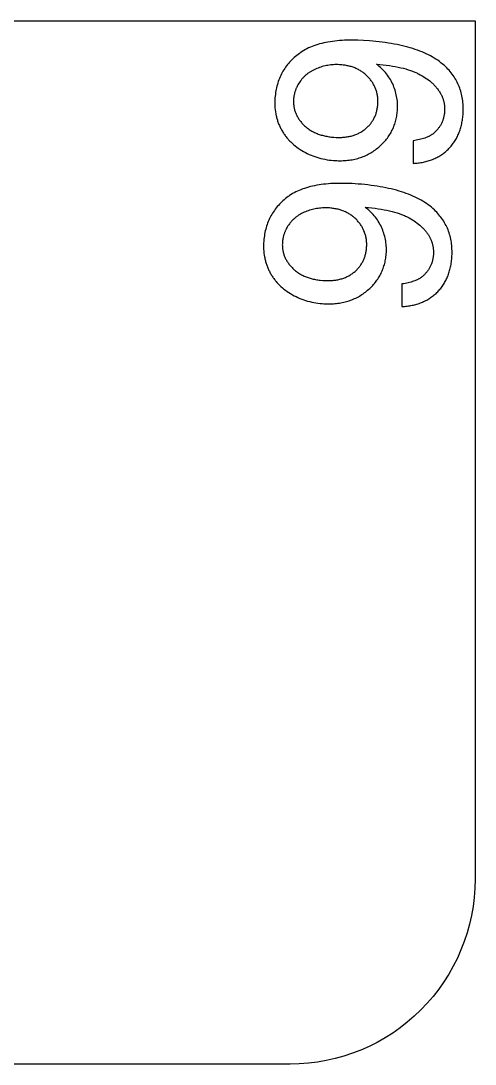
# Model space of a CAD drawing. Extents: x -8894 to -3022, y 6798 to 8329.
# Drawn here: x -6341.2 to -6218.4, y 6798.1 to 7080.1 of the extents above; entities that cross this region are included whole.
import ezdxf

# ---------------------------------------------------------------- set-up
doc = ezdxf.new("R2010")
doc.units = 0
doc.layers.add('LAYER_03', color=7, linetype='CONTINUOUS')
doc.layers.add('STEVILKE', color=7, linetype='CONTINUOUS')

msp = doc.modelspace()

# ---------------------------------------------------------------- linework, layer by layer
at = {"layer": 'LAYER_03'}
msp.add_lwpolyline([(-6368.83, 7080.07), (-6218.44, 7080.07), (-6218.44, 6848.07, -0.414214), (-6268.44, 6798.07), (-6394.03, 6798.07)], format="xyb", dxfattribs=at)
at = {"layer": 'STEVILKE'}
for p, q in [((-6261.61, 7067.02), (-6261.96, 7066.86)), ((-6261.25, 7067.18), (-6261.61, 7067.02)), ((-6260.88, 7067.32), (-6261.25, 7067.18)), ((-6260.5, 7067.46), (-6260.88, 7067.32)), ((-6260.13, 7067.58), (-6260.5, 7067.46)), ((-6259.75, 7067.69), (-6260.13, 7067.58)), ((-6259.37, 7067.79), (-6259.75, 7067.69)), ((-6258.99, 7067.89), (-6259.37, 7067.79)), ((-6258.61, 7067.97), (-6258.99, 7067.89)), ((-6258.23, 7068.04), (-6258.61, 7067.97)), ((-6257.84, 7068.1), (-6258.23, 7068.04)), ((-6257.46, 7068.15), (-6257.84, 7068.1)), ((-6257.07, 7068.18), (-6257.46, 7068.15)), ((-6256.68, 7068.21), (-6257.07, 7068.18)), ((-6256.3, 7068.23), (-6256.68, 7068.21)), ((-6255.91, 7068.24), (-6256.3, 7068.23)), ((-6255.51, 7068.23), (-6255.91, 7068.24)), ((-6255.12, 7068.22), (-6255.51, 7068.23)), ((-6254.73, 7068.19), (-6255.12, 7068.22)), ((-6254.43, 7068.16), (-6254.73, 7068.19)), ((-6254.13, 7068.13), (-6254.43, 7068.16)), ((-6253.84, 7068.1), (-6254.13, 7068.13)), ((-6253.55, 7068.05), (-6253.84, 7068.1)), ((-6253.27, 7068.01), (-6253.55, 7068.05)), ((-6252.99, 7067.95), (-6253.27, 7068.01)), ((-6252.71, 7067.89), (-6252.99, 7067.95)), ((-6252.44, 7067.83), (-6252.71, 7067.89)), ((-6252.18, 7067.76), (-6252.44, 7067.83)), ((-6251.91, 7067.69), (-6252.18, 7067.76)), ((-6251.65, 7067.61), (-6251.91, 7067.69)), ((-6251.4, 7067.52), (-6251.65, 7067.61)), ((-6251.15, 7067.43), (-6251.4, 7067.52)), ((-6250.9, 7067.34), (-6251.15, 7067.43)), ((-6250.66, 7067.23), (-6250.9, 7067.34)), ((-6250.42, 7067.13), (-6250.66, 7067.23)), ((-6250.19, 7067.02), (-6250.42, 7067.13)), ((-6249.96, 7066.9), (-6250.19, 7067.02)), ((-6265.36, 7064.19), (-6265.47, 7064.05)), ((-6265.24, 7064.33), (-6265.36, 7064.19)), ((-6265.13, 7064.47), (-6265.24, 7064.33)), ((-6265.01, 7064.6), (-6265.13, 7064.47)), ((-6264.89, 7064.73), (-6265.01, 7064.6)), ((-6264.77, 7064.86), (-6264.89, 7064.73)), ((-6264.64, 7064.98), (-6264.77, 7064.86)), ((-6264.51, 7065.11), (-6264.64, 7064.98)), ((-6264.38, 7065.23), (-6264.51, 7065.11)), ((-6264.25, 7065.35), (-6264.38, 7065.23)), ((-6264.12, 7065.47), (-6264.25, 7065.35)), ((-6263.98, 7065.58), (-6264.12, 7065.47)), ((-6263.84, 7065.69), (-6263.98, 7065.58)), ((-6263.69, 7065.8), (-6263.84, 7065.69)), ((-6263.55, 7065.91), (-6263.69, 7065.8)), ((-6263.4, 7066.02), (-6263.55, 7065.91)), ((-6263.25, 7066.12), (-6263.4, 7066.02)), ((-6263.1, 7066.22), (-6263.25, 7066.12)), ((-6262.94, 7066.32), (-6263.1, 7066.22)), ((-6262.78, 7066.41), (-6262.94, 7066.32)), ((-6262.62, 7066.51), (-6262.78, 7066.41)), ((-6262.3, 7066.69), (-6262.62, 7066.51)), ((-6261.96, 7066.86), (-6262.3, 7066.69)), ((-6249.73, 7066.78), (-6249.96, 7066.9)), ((-6249.51, 7066.65), (-6249.73, 7066.78)), ((-6249.29, 7066.51), (-6249.51, 7066.65)), ((-6249.07, 7066.38), (-6249.29, 7066.51)), ((-6248.86, 7066.23), (-6249.07, 7066.38)), ((-6248.66, 7066.08), (-6248.86, 7066.23)), ((-6248.46, 7065.93), (-6248.66, 7066.08)), ((-6248.26, 7065.77), (-6248.46, 7065.93)), ((-6248.06, 7065.6), (-6248.26, 7065.77)), ((-6247.87, 7065.43), (-6248.06, 7065.6)), ((-6247.69, 7065.25), (-6247.87, 7065.43)), ((-6247.51, 7065.07), (-6247.69, 7065.25)), ((-6247.33, 7064.88), (-6247.51, 7065.07)), ((-6247.15, 7064.69), (-6247.33, 7064.88)), ((-6246.98, 7064.5), (-6247.15, 7064.69)), ((-6246.82, 7064.3), (-6246.98, 7064.5)), ((-6246.67, 7064.1), (-6246.82, 7064.3)), ((-6266.96, 7061.37), (-6267.01, 7061.22)), ((-6266.9, 7061.53), (-6266.96, 7061.37)), ((-6266.84, 7061.68), (-6266.9, 7061.53)), ((-6266.78, 7061.84), (-6266.84, 7061.68)), ((-6266.71, 7061.99), (-6266.78, 7061.84)), ((-6266.64, 7062.14), (-6266.71, 7061.99)), ((-6266.49, 7062.44), (-6266.64, 7062.14)), ((-6266.33, 7062.74), (-6266.49, 7062.44)), ((-6266.16, 7063.04), (-6266.33, 7062.74)), ((-6265.98, 7063.33), (-6266.16, 7063.04)), ((-6265.78, 7063.62), (-6265.98, 7063.33)), ((-6265.57, 7063.91), (-6265.78, 7063.62)), ((-6265.47, 7064.05), (-6265.57, 7063.91)), ((-6246.51, 7063.9), (-6246.67, 7064.1)), ((-6246.37, 7063.69), (-6246.51, 7063.9)), ((-6246.23, 7063.49), (-6246.37, 7063.69)), ((-6246.1, 7063.28), (-6246.23, 7063.49)), ((-6245.97, 7063.07), (-6246.1, 7063.28)), ((-6245.85, 7062.86), (-6245.97, 7063.07)), ((-6245.74, 7062.64), (-6245.85, 7062.86)), ((-6245.63, 7062.43), (-6245.74, 7062.64)), ((-6245.53, 7062.21), (-6245.63, 7062.43)), ((-6245.43, 7061.99), (-6245.53, 7062.21)), ((-6245.34, 7061.77), (-6245.43, 7061.99)), ((-6245.25, 7061.54), (-6245.34, 7061.77)), ((-6245.17, 7061.32), (-6245.25, 7061.54)), ((-6245.1, 7061.09), (-6245.17, 7061.32)), ((-6267.5, 7058.73), (-6267.51, 7058.49)), ((-6267.51, 7058.49), (-6267.51, 7058.25)), ((-6267.48, 7058.97), (-6267.5, 7058.73)), ((-6267.47, 7059.13), (-6267.48, 7058.97)), ((-6267.45, 7059.3), (-6267.47, 7059.13)), ((-6267.43, 7059.46), (-6267.45, 7059.3)), ((-6267.41, 7059.62), (-6267.43, 7059.46)), ((-6267.38, 7059.79), (-6267.41, 7059.62)), ((-6267.35, 7059.95), (-6267.38, 7059.79)), ((-6267.32, 7060.11), (-6267.35, 7059.95)), ((-6267.28, 7060.27), (-6267.32, 7060.11)), ((-6267.25, 7060.43), (-6267.28, 7060.27)), ((-6267.21, 7060.59), (-6267.25, 7060.43)), ((-6267.16, 7060.75), (-6267.21, 7060.59)), ((-6267.12, 7060.9), (-6267.16, 7060.75)), ((-6267.07, 7061.06), (-6267.12, 7060.9)), ((-6267.01, 7061.22), (-6267.07, 7061.06)), ((-6245.03, 7060.86), (-6245.1, 7061.09)), ((-6244.97, 7060.63), (-6245.03, 7060.86)), ((-6244.92, 7060.39), (-6244.97, 7060.63)), ((-6244.87, 7060.16), (-6244.92, 7060.39)), ((-6244.83, 7059.92), (-6244.87, 7060.16)), ((-6244.79, 7059.68), (-6244.83, 7059.92)), ((-6244.76, 7059.44), (-6244.79, 7059.68)), ((-6244.74, 7059.19), (-6244.76, 7059.44)), ((-6244.72, 7058.94), (-6244.74, 7059.19)), ((-6244.7, 7058.7), (-6244.72, 7058.94)), ((-6244.7, 7058.45), (-6244.7, 7058.7)), ((-6267.51, 7058.25), (-6267.51, 7058.01)), ((-6267.51, 7058.01), (-6267.5, 7057.78)), ((-6267.5, 7057.78), (-6267.48, 7057.54)), ((-6267.48, 7057.54), (-6267.46, 7057.31)), ((-6267.46, 7057.31), (-6267.43, 7057.08)), ((-6267.43, 7057.08), (-6267.4, 7056.85)), ((-6267.4, 7056.85), (-6267.36, 7056.63)), ((-6267.36, 7056.63), (-6267.31, 7056.4)), ((-6267.31, 7056.4), (-6267.26, 7056.18)), ((-6267.26, 7056.18), (-6267.2, 7055.96)), ((-6267.2, 7055.96), (-6267.13, 7055.74)), ((-6267.13, 7055.74), (-6267.06, 7055.52)), ((-6245.07, 7055.44), (-6245.01, 7055.68)), ((-6245.01, 7055.68), (-6244.95, 7055.92)), ((-6244.95, 7055.92), (-6244.9, 7056.16)), ((-6244.9, 7056.16), (-6244.86, 7056.41)), ((-6244.86, 7056.41), (-6244.82, 7056.66)), ((-6244.82, 7056.66), (-6244.78, 7056.91)), ((-6244.78, 7056.91), (-6244.75, 7057.17)), ((-6244.75, 7057.17), (-6244.73, 7057.43)), ((-6244.73, 7057.43), (-6244.71, 7057.68)), ((-6244.71, 7057.68), (-6244.7, 7057.94)), ((-6244.7, 7058.19), (-6244.7, 7058.45)), ((-6244.7, 7057.94), (-6244.7, 7058.19)), ((-6267.06, 7055.52), (-6266.98, 7055.3)), ((-6266.98, 7055.3), (-6266.9, 7055.09)), ((-6266.9, 7055.09), (-6266.81, 7054.88)), ((-6266.81, 7054.88), (-6266.71, 7054.66)), ((-6266.71, 7054.66), (-6266.61, 7054.45)), ((-6266.61, 7054.45), (-6266.5, 7054.25)), ((-6266.5, 7054.25), (-6266.38, 7054.04)), ((-6266.38, 7054.04), (-6266.26, 7053.83)), ((-6266.26, 7053.83), (-6266.13, 7053.63)), ((-6266.13, 7053.63), (-6265.99, 7053.43)), ((-6265.99, 7053.43), (-6265.85, 7053.23)), ((-6265.85, 7053.23), (-6265.71, 7053.03)), ((-6265.71, 7053.03), (-6265.55, 7052.83)), ((-6265.55, 7052.83), (-6265.39, 7052.64)), ((-6246.39, 7052.66), (-6246.26, 7052.85)), ((-6246.26, 7052.85), (-6246.13, 7053.05)), ((-6246.13, 7053.05), (-6246, 7053.25)), ((-6246, 7053.25), (-6245.89, 7053.45)), ((-6245.89, 7053.45), (-6245.77, 7053.66)), ((-6245.77, 7053.66), (-6245.67, 7053.87)), ((-6245.67, 7053.87), (-6245.56, 7054.09)), ((-6245.56, 7054.09), (-6245.47, 7054.3)), ((-6245.47, 7054.3), (-6245.38, 7054.53)), ((-6245.38, 7054.53), (-6245.29, 7054.75)), ((-6245.29, 7054.75), (-6245.21, 7054.98)), ((-6245.21, 7054.98), (-6245.14, 7055.21)), ((-6245.14, 7055.21), (-6245.07, 7055.44)), ((-6265.39, 7052.64), (-6265.23, 7052.44)), ((-6265.23, 7052.44), (-6265.05, 7052.25)), ((-6265.05, 7052.25), (-6264.88, 7052.06)), ((-6264.88, 7052.06), (-6264.69, 7051.88)), ((-6264.69, 7051.88), (-6264.5, 7051.69)), ((-6264.5, 7051.69), (-6264.31, 7051.52)), ((-6264.31, 7051.52), (-6264.11, 7051.35)), ((-6264.11, 7051.35), (-6263.91, 7051.18)), ((-6263.91, 7051.18), (-6263.7, 7051.02)), ((-6263.7, 7051.02), (-6263.49, 7050.86)), ((-6263.49, 7050.86), (-6263.27, 7050.71)), ((-6263.27, 7050.71), (-6263.05, 7050.56)), ((-6263.05, 7050.56), (-6262.82, 7050.42)), ((-6262.82, 7050.42), (-6262.59, 7050.29)), ((-6262.59, 7050.29), (-6262.35, 7050.16)), ((-6262.35, 7050.16), (-6262.11, 7050.03)), ((-6262.11, 7050.03), (-6261.86, 7049.91)), ((-6249.51, 7049.88), (-6249.29, 7050.01)), ((-6249.29, 7050.01), (-6249.07, 7050.14)), ((-6249.07, 7050.14), (-6248.86, 7050.28)), ((-6248.86, 7050.28), (-6248.65, 7050.42)), ((-6248.65, 7050.42), (-6248.45, 7050.57)), ((-6248.45, 7050.57), (-6248.25, 7050.73)), ((-6248.25, 7050.73), (-6248.05, 7050.89)), ((-6248.05, 7050.89), (-6247.86, 7051.05)), ((-6247.86, 7051.05), (-6247.67, 7051.21)), ((-6247.67, 7051.21), (-6247.49, 7051.38)), ((-6247.49, 7051.38), (-6247.32, 7051.56)), ((-6247.32, 7051.56), (-6247.15, 7051.73)), ((-6247.15, 7051.73), (-6246.99, 7051.91)), ((-6246.99, 7051.91), (-6246.83, 7052.09)), ((-6246.83, 7052.09), (-6246.68, 7052.28)), ((-6246.68, 7052.28), (-6246.53, 7052.46)), ((-6246.53, 7052.46), (-6246.39, 7052.66)), ((-6261.86, 7049.91), (-6261.61, 7049.79)), ((-6261.61, 7049.79), (-6261.35, 7049.68)), ((-6261.35, 7049.68), (-6261.09, 7049.58)), ((-6261.09, 7049.58), (-6260.83, 7049.48)), ((-6260.83, 7049.48), (-6260.56, 7049.38)), ((-6260.56, 7049.38), (-6260.28, 7049.29)), ((-6260.28, 7049.29), (-6260, 7049.21)), ((-6260, 7049.21), (-6259.71, 7049.13)), ((-6259.71, 7049.13), (-6259.42, 7049.05)), ((-6259.42, 7049.05), (-6259.13, 7048.98)), ((-6259.13, 7048.98), (-6258.83, 7048.92)), ((-6258.83, 7048.92), (-6258.53, 7048.86)), ((-6258.53, 7048.86), (-6258.22, 7048.81)), ((-6258.22, 7048.81), (-6257.9, 7048.76)), ((-6257.9, 7048.76), (-6257.58, 7048.71)), ((-6257.58, 7048.71), (-6257.26, 7048.67)), ((-6257.26, 7048.67), (-6256.6, 7048.61)), ((-6256.6, 7048.61), (-6255.96, 7048.57)), ((-6255.96, 7048.57), (-6255.65, 7048.56)), ((-6255.65, 7048.56), (-6255.34, 7048.56)), ((-6255.34, 7048.56), (-6255.03, 7048.56)), ((-6255.03, 7048.56), (-6254.73, 7048.56)), ((-6254.73, 7048.56), (-6254.43, 7048.57)), ((-6254.43, 7048.57), (-6254.14, 7048.59)), ((-6254.14, 7048.59), (-6253.85, 7048.62)), ((-6253.85, 7048.62), (-6253.56, 7048.64)), ((-6253.56, 7048.64), (-6253.28, 7048.68)), ((-6253.28, 7048.68), (-6253, 7048.72)), ((-6253, 7048.72), (-6252.73, 7048.77)), ((-6252.73, 7048.77), (-6252.46, 7048.82)), ((-6252.46, 7048.82), (-6252.19, 7048.87)), ((-6252.19, 7048.87), (-6251.93, 7048.94)), ((-6251.93, 7048.94), (-6251.67, 7049.01)), ((-6251.67, 7049.01), (-6251.41, 7049.08)), ((-6251.41, 7049.08), (-6251.16, 7049.16)), ((-6251.16, 7049.16), (-6250.92, 7049.25)), ((-6250.92, 7049.25), (-6250.67, 7049.34)), ((-6250.67, 7049.34), (-6250.43, 7049.44)), ((-6250.43, 7049.44), (-6250.2, 7049.54)), ((-6250.2, 7049.54), (-6249.96, 7049.65)), ((-6249.96, 7049.65), (-6249.74, 7049.76)), ((-6249.74, 7049.76), (-6249.51, 7049.88)), ((-6266.13, 7027.52), (-6266.28, 7027.42)), ((-6265.97, 7027.62), (-6266.13, 7027.52)), ((-6265.81, 7027.71), (-6265.97, 7027.62)), ((-6265.65, 7027.81), (-6265.81, 7027.71)), ((-6265.32, 7027.99), (-6265.65, 7027.81)), ((-6264.98, 7028.16), (-6265.32, 7027.99)), ((-6264.63, 7028.32), (-6264.98, 7028.16)), ((-6264.28, 7028.47), (-6264.63, 7028.32)), ((-6263.91, 7028.62), (-6264.28, 7028.47)), ((-6263.53, 7028.75), (-6263.91, 7028.62)), ((-6263.16, 7028.88), (-6263.53, 7028.75)), ((-6262.78, 7028.99), (-6263.16, 7028.88)), ((-6262.4, 7029.09), (-6262.78, 7028.99)), ((-6262.02, 7029.18), (-6262.4, 7029.09)), ((-6261.64, 7029.26), (-6262.02, 7029.18)), ((-6261.26, 7029.33), (-6261.64, 7029.26)), ((-6260.87, 7029.39), (-6261.26, 7029.33)), ((-6260.49, 7029.44), (-6260.87, 7029.39)), ((-6260.1, 7029.48), (-6260.49, 7029.44)), ((-6259.71, 7029.51), (-6260.1, 7029.48)), ((-6259.32, 7029.53), (-6259.71, 7029.51)), ((-6258.93, 7029.53), (-6259.32, 7029.53)), ((-6258.54, 7029.53), (-6258.93, 7029.53)), ((-6258.15, 7029.51), (-6258.54, 7029.53)), ((-6257.75, 7029.49), (-6258.15, 7029.51)), ((-6257.45, 7029.46), (-6257.75, 7029.49)), ((-6257.16, 7029.43), (-6257.45, 7029.46)), ((-6256.87, 7029.39), (-6257.16, 7029.43)), ((-6256.58, 7029.35), (-6256.87, 7029.39)), ((-6256.3, 7029.3), (-6256.58, 7029.35)), ((-6256.02, 7029.25), (-6256.3, 7029.3)), ((-6255.74, 7029.19), (-6256.02, 7029.25)), ((-6255.47, 7029.13), (-6255.74, 7029.19)), ((-6255.2, 7029.06), (-6255.47, 7029.13)), ((-6254.94, 7028.98), (-6255.2, 7029.06)), ((-6254.68, 7028.9), (-6254.94, 7028.98)), ((-6254.43, 7028.82), (-6254.68, 7028.9)), ((-6254.18, 7028.73), (-6254.43, 7028.82)), ((-6253.93, 7028.63), (-6254.18, 7028.73)), ((-6253.69, 7028.53), (-6253.93, 7028.63)), ((-6253.45, 7028.43), (-6253.69, 7028.53)), ((-6253.21, 7028.31), (-6253.45, 7028.43)), ((-6252.98, 7028.2), (-6253.21, 7028.31)), ((-6252.76, 7028.07), (-6252.98, 7028.2)), ((-6252.53, 7027.94), (-6252.76, 7028.07)), ((-6252.31, 7027.81), (-6252.53, 7027.94)), ((-6252.1, 7027.67), (-6252.31, 7027.81)), ((-6251.89, 7027.53), (-6252.1, 7027.67)), ((-6251.68, 7027.38), (-6251.89, 7027.53)), ((-6269, 7024.63), (-6269.19, 7024.34)), ((-6268.81, 7024.92), (-6269, 7024.63)), ((-6268.6, 7025.21), (-6268.81, 7024.92)), ((-6268.49, 7025.35), (-6268.6, 7025.21)), ((-6268.38, 7025.49), (-6268.49, 7025.35)), ((-6268.27, 7025.63), (-6268.38, 7025.49)), ((-6268.15, 7025.76), (-6268.27, 7025.63)), ((-6268.04, 7025.9), (-6268.15, 7025.76)), ((-6267.92, 7026.03), (-6268.04, 7025.9)), ((-6267.79, 7026.16), (-6267.92, 7026.03)), ((-6267.67, 7026.28), (-6267.79, 7026.16)), ((-6267.54, 7026.41), (-6267.67, 7026.28)), ((-6267.41, 7026.53), (-6267.54, 7026.41)), ((-6267.28, 7026.65), (-6267.41, 7026.53)), ((-6267.14, 7026.76), (-6267.28, 7026.65)), ((-6267.01, 7026.88), (-6267.14, 7026.76)), ((-6266.86, 7026.99), (-6267.01, 7026.88)), ((-6266.72, 7027.1), (-6266.86, 7026.99)), ((-6266.58, 7027.21), (-6266.72, 7027.1)), ((-6266.43, 7027.31), (-6266.58, 7027.21)), ((-6266.28, 7027.42), (-6266.43, 7027.31)), ((-6251.48, 7027.22), (-6251.68, 7027.38)), ((-6251.28, 7027.06), (-6251.48, 7027.22)), ((-6251.09, 7026.9), (-6251.28, 7027.06)), ((-6250.9, 7026.73), (-6251.09, 7026.9)), ((-6250.71, 7026.55), (-6250.9, 7026.73)), ((-6250.53, 7026.37), (-6250.71, 7026.55)), ((-6250.35, 7026.18), (-6250.53, 7026.37)), ((-6250.18, 7025.99), (-6250.35, 7026.18)), ((-6250.01, 7025.79), (-6250.18, 7025.99)), ((-6249.85, 7025.6), (-6250.01, 7025.79)), ((-6249.69, 7025.4), (-6249.85, 7025.6)), ((-6249.54, 7025.19), (-6249.69, 7025.4)), ((-6249.4, 7024.99), (-6249.54, 7025.19)), ((-6249.26, 7024.78), (-6249.4, 7024.99)), ((-6249.13, 7024.58), (-6249.26, 7024.78)), ((-6270.23, 7021.89), (-6270.27, 7021.73)), ((-6270.19, 7022.04), (-6270.23, 7021.89)), ((-6270.14, 7022.2), (-6270.19, 7022.04)), ((-6270.09, 7022.36), (-6270.14, 7022.2)), ((-6270.04, 7022.51), (-6270.09, 7022.36)), ((-6269.99, 7022.67), (-6270.04, 7022.51)), ((-6269.93, 7022.83), (-6269.99, 7022.67)), ((-6269.87, 7022.98), (-6269.93, 7022.83)), ((-6269.8, 7023.13), (-6269.87, 7022.98)), ((-6269.74, 7023.29), (-6269.8, 7023.13)), ((-6269.67, 7023.44), (-6269.74, 7023.29)), ((-6269.52, 7023.74), (-6269.67, 7023.44)), ((-6269.36, 7024.04), (-6269.52, 7023.74)), ((-6269.19, 7024.34), (-6269.36, 7024.04)), ((-6249, 7024.37), (-6249.13, 7024.58)), ((-6248.88, 7024.15), (-6249, 7024.37)), ((-6248.76, 7023.94), (-6248.88, 7024.15)), ((-6248.65, 7023.72), (-6248.76, 7023.94)), ((-6248.55, 7023.51), (-6248.65, 7023.72)), ((-6248.46, 7023.29), (-6248.55, 7023.51)), ((-6248.36, 7023.06), (-6248.46, 7023.29)), ((-6248.28, 7022.84), (-6248.36, 7023.06)), ((-6248.2, 7022.61), (-6248.28, 7022.84)), ((-6248.13, 7022.39), (-6248.2, 7022.61)), ((-6248.06, 7022.15), (-6248.13, 7022.39)), ((-6248, 7021.92), (-6248.06, 7022.15)), ((-6247.95, 7021.69), (-6248, 7021.92)), ((-6270.53, 7019.78), (-6270.54, 7019.54)), ((-6270.54, 7019.54), (-6270.53, 7019.31)), ((-6270.52, 7020.02), (-6270.53, 7019.78)), ((-6270.53, 7019.31), (-6270.52, 7019.07)), ((-6270.51, 7020.26), (-6270.52, 7020.02)), ((-6270.52, 7019.07), (-6270.51, 7018.84)), ((-6270.49, 7020.43), (-6270.51, 7020.26)), ((-6270.48, 7020.59), (-6270.49, 7020.43)), ((-6270.46, 7020.76), (-6270.48, 7020.59)), ((-6270.43, 7020.92), (-6270.46, 7020.76)), ((-6270.41, 7021.08), (-6270.43, 7020.92)), ((-6270.38, 7021.25), (-6270.41, 7021.08)), ((-6270.35, 7021.41), (-6270.38, 7021.25)), ((-6270.31, 7021.57), (-6270.35, 7021.41)), ((-6270.27, 7021.73), (-6270.31, 7021.57)), ((-6247.9, 7021.45), (-6247.95, 7021.69)), ((-6247.85, 7021.21), (-6247.9, 7021.45)), ((-6247.82, 7020.97), (-6247.85, 7021.21)), ((-6247.79, 7020.73), (-6247.82, 7020.97)), ((-6247.76, 7020.49), (-6247.79, 7020.73)), ((-6247.74, 7020.24), (-6247.76, 7020.49)), ((-6247.76, 7018.72), (-6247.74, 7018.98)), ((-6247.73, 7019.99), (-6247.74, 7020.24)), ((-6247.74, 7018.98), (-6247.73, 7019.24)), ((-6247.72, 7019.74), (-6247.73, 7019.99)), ((-6247.73, 7019.24), (-6247.72, 7019.49)), ((-6247.72, 7019.49), (-6247.72, 7019.74)), ((-6270.51, 7018.84), (-6270.49, 7018.61)), ((-6270.49, 7018.61), (-6270.46, 7018.38)), ((-6270.46, 7018.38), (-6270.42, 7018.15)), ((-6270.42, 7018.15), (-6270.38, 7017.93)), ((-6270.38, 7017.93), (-6270.34, 7017.7)), ((-6270.34, 7017.7), (-6270.28, 7017.48)), ((-6270.28, 7017.48), (-6270.22, 7017.26)), ((-6270.22, 7017.26), (-6270.16, 7017.04)), ((-6270.16, 7017.04), (-6270.09, 7016.82)), ((-6270.09, 7016.82), (-6270.01, 7016.6)), ((-6270.01, 7016.6), (-6269.92, 7016.39)), ((-6269.92, 7016.39), (-6269.83, 7016.17)), ((-6269.83, 7016.17), (-6269.74, 7015.96)), ((-6248.32, 7016.05), (-6248.24, 7016.27)), ((-6248.24, 7016.27), (-6248.17, 7016.5)), ((-6248.17, 7016.5), (-6248.1, 7016.74)), ((-6248.1, 7016.74), (-6248.04, 7016.97)), ((-6248.04, 7016.97), (-6247.98, 7017.21)), ((-6247.98, 7017.21), (-6247.93, 7017.46)), ((-6247.93, 7017.46), (-6247.88, 7017.7)), ((-6247.88, 7017.7), (-6247.84, 7017.95)), ((-6247.84, 7017.95), (-6247.81, 7018.21)), ((-6247.81, 7018.21), (-6247.78, 7018.46)), ((-6247.78, 7018.46), (-6247.76, 7018.72)), ((-6269.74, 7015.96), (-6269.63, 7015.75)), ((-6269.63, 7015.75), (-6269.52, 7015.54)), ((-6269.52, 7015.54), (-6269.41, 7015.34)), ((-6269.41, 7015.34), (-6269.29, 7015.13)), ((-6269.29, 7015.13), (-6269.16, 7014.93)), ((-6269.16, 7014.93), (-6269.02, 7014.73)), ((-6269.02, 7014.73), (-6268.88, 7014.53)), ((-6268.88, 7014.53), (-6268.73, 7014.33)), ((-6268.73, 7014.33), (-6268.58, 7014.13)), ((-6268.58, 7014.13), (-6268.42, 7013.94)), ((-6268.42, 7013.94), (-6268.25, 7013.74)), ((-6268.25, 7013.74), (-6268.08, 7013.55)), ((-6268.08, 7013.55), (-6267.9, 7013.36)), ((-6267.9, 7013.36), (-6267.72, 7013.17)), ((-6250.01, 7013.21), (-6249.86, 7013.39)), ((-6249.86, 7013.39), (-6249.71, 7013.57)), ((-6249.71, 7013.57), (-6249.56, 7013.76)), ((-6249.56, 7013.76), (-6249.42, 7013.95)), ((-6249.42, 7013.95), (-6249.28, 7014.15)), ((-6249.28, 7014.15), (-6249.15, 7014.35)), ((-6249.15, 7014.35), (-6249.03, 7014.55)), ((-6249.03, 7014.55), (-6248.91, 7014.75)), ((-6248.91, 7014.75), (-6248.8, 7014.96)), ((-6248.8, 7014.96), (-6248.69, 7015.17)), ((-6248.69, 7015.17), (-6248.59, 7015.38)), ((-6248.59, 7015.38), (-6248.5, 7015.6)), ((-6248.5, 7015.6), (-6248.41, 7015.82)), ((-6248.41, 7015.82), (-6248.32, 7016.05)), ((-6267.72, 7013.17), (-6267.53, 7012.99)), ((-6267.53, 7012.99), (-6267.34, 7012.81)), ((-6267.34, 7012.81), (-6267.14, 7012.64)), ((-6267.14, 7012.64), (-6266.93, 7012.48)), ((-6266.93, 7012.48), (-6266.73, 7012.31)), ((-6266.73, 7012.31), (-6266.51, 7012.16)), ((-6266.51, 7012.16), (-6266.3, 7012.01)), ((-6266.3, 7012.01), (-6266.07, 7011.86)), ((-6266.07, 7011.86), (-6265.85, 7011.72)), ((-6265.85, 7011.72), (-6265.61, 7011.58)), ((-6265.61, 7011.58), (-6265.38, 7011.45)), ((-6265.38, 7011.45), (-6265.13, 7011.33)), ((-6265.13, 7011.33), (-6264.89, 7011.21)), ((-6264.89, 7011.21), (-6264.64, 7011.09)), ((-6264.64, 7011.09), (-6264.38, 7010.98)), ((-6264.38, 7010.98), (-6264.12, 7010.88)), ((-6264.12, 7010.88), (-6263.85, 7010.78)), ((-6263.85, 7010.78), (-6263.58, 7010.68)), ((-6263.58, 7010.68), (-6263.31, 7010.59)), ((-6263.31, 7010.59), (-6263.03, 7010.51)), ((-6254.19, 7010.46), (-6253.94, 7010.55)), ((-6253.94, 7010.55), (-6253.7, 7010.64)), ((-6253.7, 7010.64), (-6253.46, 7010.74)), ((-6253.46, 7010.74), (-6253.22, 7010.84)), ((-6253.22, 7010.84), (-6252.99, 7010.95)), ((-6252.99, 7010.95), (-6252.76, 7011.06)), ((-6252.76, 7011.06), (-6252.54, 7011.18)), ((-6252.54, 7011.18), (-6252.32, 7011.31)), ((-6252.32, 7011.31), (-6252.1, 7011.44)), ((-6252.1, 7011.44), (-6251.89, 7011.58)), ((-6251.89, 7011.58), (-6251.68, 7011.72)), ((-6251.68, 7011.72), (-6251.47, 7011.87)), ((-6251.47, 7011.87), (-6251.27, 7012.02)), ((-6251.27, 7012.02), (-6251.08, 7012.18)), ((-6251.08, 7012.18), (-6250.89, 7012.35)), ((-6250.89, 7012.35), (-6250.7, 7012.51)), ((-6250.7, 7012.51), (-6250.52, 7012.68)), ((-6250.52, 7012.68), (-6250.35, 7012.85)), ((-6250.35, 7012.85), (-6250.18, 7013.03)), ((-6250.18, 7013.03), (-6250.01, 7013.21)), ((-6263.03, 7010.51), (-6262.74, 7010.43)), ((-6262.74, 7010.43), (-6262.45, 7010.35)), ((-6262.45, 7010.35), (-6262.16, 7010.28)), ((-6262.16, 7010.28), (-6261.86, 7010.22)), ((-6261.86, 7010.22), (-6261.55, 7010.16)), ((-6261.55, 7010.16), (-6261.24, 7010.1)), ((-6261.24, 7010.1), (-6260.93, 7010.05)), ((-6260.93, 7010.05), (-6260.61, 7010.01)), ((-6260.61, 7010.01), (-6260.29, 7009.97)), ((-6260.29, 7009.97), (-6259.63, 7009.91)), ((-6259.63, 7009.91), (-6258.99, 7009.87)), ((-6258.99, 7009.87), (-6258.68, 7009.86)), ((-6258.68, 7009.86), (-6258.37, 7009.85)), ((-6258.37, 7009.85), (-6258.06, 7009.85)), ((-6258.06, 7009.85), (-6257.76, 7009.86)), ((-6257.76, 7009.86), (-6257.46, 7009.87)), ((-6257.46, 7009.87), (-6257.17, 7009.89)), ((-6257.17, 7009.89), (-6256.88, 7009.91)), ((-6256.88, 7009.91), (-6256.59, 7009.94)), ((-6256.59, 7009.94), (-6256.31, 7009.98)), ((-6256.31, 7009.98), (-6256.03, 7010.02)), ((-6256.03, 7010.02), (-6255.76, 7010.06)), ((-6255.76, 7010.06), (-6255.49, 7010.11)), ((-6255.49, 7010.11), (-6255.22, 7010.17)), ((-6255.22, 7010.17), (-6254.96, 7010.24)), ((-6254.96, 7010.24), (-6254.7, 7010.3)), ((-6254.7, 7010.3), (-6254.44, 7010.38)), ((-6254.44, 7010.38), (-6254.19, 7010.46))]:
    msp.add_line(p, q, dxfattribs=at)
for points in [[(-6235.2, 7041.54), (-6234.84, 7041.56), (-6234.48, 7041.59), (-6234.12, 7041.62), (-6233.77, 7041.66), (-6233.43, 7041.71), (-6233.08, 7041.76), (-6232.75, 7041.82), (-6232.41, 7041.88), (-6232.08, 7041.95), (-6231.76, 7042.03), (-6231.44, 7042.12), (-6231.12, 7042.21), (-6230.81, 7042.3), (-6230.51, 7042.41), (-6230.2, 7042.52), (-6229.91, 7042.63), (-6229.61, 7042.75), (-6229.32, 7042.88), (-6229.04, 7043.01), (-6228.76, 7043.15), (-6228.48, 7043.3), (-6228.21, 7043.45), (-6227.95, 7043.61), (-6227.68, 7043.78), (-6227.43, 7043.95), (-6227.17, 7044.13), (-6226.92, 7044.31), (-6226.68, 7044.5), (-6226.44, 7044.7), (-6226.2, 7044.9), (-6225.97, 7045.11), (-6225.75, 7045.33), (-6225.52, 7045.55), (-6225.31, 7045.77), (-6225.1, 7046), (-6224.9, 7046.24), (-6224.7, 7046.48), (-6224.51, 7046.72), (-6224.33, 7046.97), (-6224.15, 7047.22), (-6223.97, 7047.48), (-6223.81, 7047.74), (-6223.65, 7048.01), (-6223.49, 7048.28), (-6223.35, 7048.56), (-6223.2, 7048.84), (-6223.07, 7049.13), (-6222.94, 7049.42), (-6222.82, 7049.71), (-6222.7, 7050.01), (-6222.59, 7050.32), (-6222.48, 7050.63), (-6222.38, 7050.94), (-6222.29, 7051.26), (-6222.2, 7051.58), (-6222.12, 7051.91), (-6222.05, 7052.24), (-6221.98, 7052.58), (-6221.92, 7052.92), (-6221.86, 7053.27), (-6221.81, 7053.62), (-6221.77, 7053.98), (-6221.73, 7054.34), (-6221.7, 7054.7), (-6221.66, 7055.19), (-6221.64, 7055.68), (-6221.63, 7056.16), (-6221.64, 7056.63), (-6221.65, 7057.1), (-6221.67, 7057.56), (-6221.71, 7058.02), (-6221.76, 7058.47), (-6221.82, 7058.92), (-6221.89, 7059.36), (-6221.98, 7059.79), (-6222.07, 7060.22), (-6222.18, 7060.65), (-6222.3, 7061.07), (-6222.43, 7061.48), (-6222.57, 7061.89), (-6222.72, 7062.29), (-6222.89, 7062.69), (-6223.07, 7063.08), (-6223.25, 7063.47), (-6223.45, 7063.85), (-6223.67, 7064.23), (-6223.89, 7064.6), (-6224.12, 7064.96), (-6224.37, 7065.32), (-6224.63, 7065.68), (-6224.9, 7066.02), (-6225.18, 7066.37), (-6225.47, 7066.71), (-6225.78, 7067.04), (-6226.1, 7067.37), (-6226.42, 7067.69), (-6226.82, 7068.05), (-6227.22, 7068.4), (-6227.65, 7068.74), (-6228.09, 7069.07), (-6228.55, 7069.4), (-6229.02, 7069.71), (-6229.51, 7070.02), (-6230.01, 7070.32), (-6230.53, 7070.6), (-6231.07, 7070.88), (-6231.63, 7071.15), (-6232.2, 7071.41), (-6232.78, 7071.66), (-6233.39, 7071.9), (-6234.01, 7072.13), (-6234.64, 7072.35), (-6235.29, 7072.57), (-6235.96, 7072.77), (-6236.64, 7072.97), (-6237.34, 7073.15), (-6238.06, 7073.33), (-6238.79, 7073.5), (-6239.54, 7073.66), (-6240.3, 7073.8), (-6241.09, 7073.94), (-6241.88, 7074.07), (-6242.7, 7074.2), (-6243.53, 7074.31), (-6244.37, 7074.41), (-6245.23, 7074.5), (-6246.11, 7074.59), (-6247.01, 7074.66), (-6248.59, 7074.77), (-6250.13, 7074.83), (-6250.87, 7074.85), (-6251.61, 7074.85), (-6252.32, 7074.85), (-6253.03, 7074.83), (-6253.72, 7074.81), (-6254.4, 7074.77), (-6255.07, 7074.72), (-6255.72, 7074.66), (-6256.36, 7074.59), (-6256.98, 7074.51), (-6257.59, 7074.43), (-6258.19, 7074.32), (-6258.77, 7074.21), (-6259.35, 7074.09), (-6259.9, 7073.96), (-6260.45, 7073.82), (-6260.98, 7073.67), (-6261.49, 7073.5), (-6262, 7073.33), (-6262.49, 7073.14), (-6262.96, 7072.95), (-6263.43, 7072.74), (-6263.88, 7072.53), (-6264.31, 7072.3), (-6264.73, 7072.06), (-6265.14, 7071.82), (-6265.54, 7071.56), (-6265.73, 7071.42), (-6265.92, 7071.29), (-6266.29, 7071.01), (-6266.65, 7070.73), (-6267, 7070.44), (-6267.34, 7070.14), (-6267.66, 7069.84), (-6267.98, 7069.53), (-6268.29, 7069.21), (-6268.58, 7068.89), (-6268.87, 7068.56), (-6269.14, 7068.23), (-6269.41, 7067.89), (-6269.66, 7067.54), (-6269.9, 7067.19), (-6270.14, 7066.83), (-6270.36, 7066.46), (-6270.57, 7066.09), (-6270.77, 7065.71), (-6270.96, 7065.32), (-6271.14, 7064.93), (-6271.31, 7064.53), (-6271.47, 7064.13), (-6271.62, 7063.72), (-6271.75, 7063.3), (-6271.88, 7062.88), (-6272, 7062.45), (-6272.1, 7062.01), (-6272.2, 7061.57), (-6272.28, 7061.12), (-6272.36, 7060.66), (-6272.42, 7060.2), (-6272.48, 7059.73), (-6272.52, 7059.26), (-6272.55, 7058.7), (-6272.57, 7058.15), (-6272.57, 7057.6), (-6272.56, 7057.06), (-6272.52, 7056.53), (-6272.47, 7056), (-6272.4, 7055.48), (-6272.32, 7054.97), (-6272.27, 7054.71), (-6272.21, 7054.46), (-6272.15, 7054.21), (-6272.09, 7053.96), (-6272.02, 7053.71), (-6271.95, 7053.46), (-6271.88, 7053.22), (-6271.8, 7052.97), (-6271.71, 7052.73), (-6271.63, 7052.49), (-6271.53, 7052.25), (-6271.44, 7052.01), (-6271.33, 7051.77), (-6271.23, 7051.54), (-6271.12, 7051.3), (-6271, 7051.07), (-6270.89, 7050.84), (-6270.76, 7050.61), (-6270.64, 7050.39), (-6270.51, 7050.17), (-6270.37, 7049.95), (-6270.24, 7049.73), (-6270.09, 7049.52), (-6269.95, 7049.31), (-6269.8, 7049.1), (-6269.64, 7048.89), (-6269.49, 7048.69), (-6269.32, 7048.49), (-6269.16, 7048.29), (-6268.99, 7048.09), (-6268.82, 7047.9), (-6268.64, 7047.71), (-6268.46, 7047.52), (-6268.27, 7047.34), (-6268.08, 7047.16), (-6267.89, 7046.98), (-6267.49, 7046.63), (-6267.08, 7046.29), (-6266.65, 7045.96), (-6266.21, 7045.64), (-6265.75, 7045.33), (-6265.27, 7045.03), (-6264.79, 7044.75), (-6264.29, 7044.48), (-6263.79, 7044.23), (-6263.29, 7043.99), (-6262.77, 7043.77), (-6262.26, 7043.56), (-6261.73, 7043.37), (-6261.2, 7043.19), (-6260.66, 7043.03), (-6260.12, 7042.88), (-6259.57, 7042.75), (-6259.01, 7042.64), (-6258.44, 7042.54), (-6257.87, 7042.45), (-6257.3, 7042.38), (-6256.71, 7042.33), (-6256.27, 7042.3), (-6255.83, 7042.28), (-6255.4, 7042.26), (-6254.97, 7042.26), (-6254.54, 7042.27), (-6254.12, 7042.28), (-6253.7, 7042.3), (-6253.29, 7042.33), (-6252.88, 7042.37), (-6252.48, 7042.42), (-6252.08, 7042.48), (-6251.69, 7042.54), (-6251.3, 7042.62), (-6250.91, 7042.7), (-6250.53, 7042.8), (-6250.15, 7042.9), (-6249.78, 7043.01), (-6249.41, 7043.13), (-6249.05, 7043.26), (-6248.69, 7043.39), (-6248.34, 7043.54), (-6247.99, 7043.69), (-6247.64, 7043.85), (-6247.3, 7044.03), (-6246.97, 7044.21), (-6246.64, 7044.4), (-6246.31, 7044.59), (-6245.99, 7044.8), (-6245.67, 7045.02), (-6245.35, 7045.24), (-6245.04, 7045.48), (-6244.74, 7045.72), (-6244.44, 7045.97), (-6244.15, 7046.22), (-6243.87, 7046.48), (-6243.6, 7046.74), (-6243.33, 7047), (-6243.08, 7047.27), (-6242.83, 7047.55), (-6242.59, 7047.83), (-6242.36, 7048.11), (-6242.14, 7048.4), (-6241.93, 7048.69), (-6241.72, 7048.98), (-6241.53, 7049.28), (-6241.34, 7049.59), (-6241.16, 7049.89), (-6240.99, 7050.21), (-6240.83, 7050.52), (-6240.68, 7050.84), (-6240.53, 7051.17), (-6240.4, 7051.5), (-6240.27, 7051.83), (-6240.15, 7052.17), (-6240.04, 7052.51), (-6239.94, 7052.86), (-6239.84, 7053.21), (-6239.76, 7053.56), (-6239.68, 7053.92), (-6239.61, 7054.29), (-6239.55, 7054.65), (-6239.5, 7055.02), (-6239.46, 7055.4), (-6239.42, 7055.78), (-6239.4, 7056.22), (-6239.38, 7056.65), (-6239.38, 7057.09), (-6239.39, 7057.52), (-6239.41, 7057.95), (-6239.45, 7058.38), (-6239.5, 7058.81), (-6239.56, 7059.24), (-6239.64, 7059.66), (-6239.73, 7060.09), (-6239.83, 7060.51), (-6239.94, 7060.93), (-6240.07, 7061.35), (-6240.21, 7061.77), (-6240.36, 7062.19), (-6240.53, 7062.6), (-6240.71, 7063.01), (-6240.9, 7063.42), (-6241.11, 7063.82), (-6241.33, 7064.21), (-6241.57, 7064.6), (-6241.82, 7064.97), (-6242.09, 7065.35), (-6242.36, 7065.71), (-6242.66, 7066.07), (-6242.96, 7066.42), (-6243.29, 7066.77), (-6243.62, 7067.11), (-6243.97, 7067.44), (-6244.33, 7067.76), (-6244.71, 7068.08), (-6245.1, 7068.4), (-6244.18, 7068.31), (-6243.29, 7068.21), (-6242.43, 7068.1), (-6241.59, 7067.99), (-6240.78, 7067.86), (-6240, 7067.72), (-6239.25, 7067.57), (-6238.52, 7067.41), (-6237.82, 7067.24), (-6237.16, 7067.06), (-6236.51, 7066.87), (-6235.9, 7066.67), (-6235.31, 7066.46), (-6234.75, 7066.24), (-6234.48, 7066.12), (-6234.22, 7066), (-6233.97, 7065.88), (-6233.72, 7065.76), (-6233.24, 7065.51), (-6232.77, 7065.25), (-6232.32, 7064.98), (-6231.89, 7064.7), (-6231.47, 7064.42), (-6231.07, 7064.12), (-6230.68, 7063.82), (-6230.31, 7063.51), (-6230.14, 7063.35), (-6229.96, 7063.19), (-6229.79, 7063.03), (-6229.62, 7062.87), (-6229.46, 7062.7), (-6229.3, 7062.53), (-6229.14, 7062.36), (-6228.99, 7062.19), (-6228.85, 7062.01), (-6228.7, 7061.83), (-6228.56, 7061.66), (-6228.43, 7061.47), (-6228.3, 7061.29), (-6228.17, 7061.1), (-6228.05, 7060.92), (-6227.84, 7060.58), (-6227.75, 7060.43), (-6227.67, 7060.28), (-6227.59, 7060.13), (-6227.51, 7059.98), (-6227.44, 7059.83), (-6227.37, 7059.68), (-6227.3, 7059.52), (-6227.24, 7059.37), (-6227.18, 7059.21), (-6227.12, 7059.05), (-6227.07, 7058.89), (-6227.02, 7058.73), (-6226.97, 7058.57), (-6226.93, 7058.41), (-6226.89, 7058.24), (-6226.85, 7058.08), (-6226.82, 7057.91), (-6226.79, 7057.75), (-6226.76, 7057.58), (-6226.74, 7057.41), (-6226.72, 7057.24), (-6226.7, 7057.07), (-6226.69, 7056.89), (-6226.68, 7056.72), (-6226.67, 7056.54), (-6226.67, 7056.37), (-6226.67, 7056.19), (-6226.67, 7056.01), (-6226.67, 7055.83), (-6226.68, 7055.65), (-6226.7, 7055.47), (-6226.72, 7055.24), (-6226.74, 7055.02), (-6226.77, 7054.8), (-6226.81, 7054.58), (-6226.85, 7054.37), (-6226.89, 7054.15), (-6226.94, 7053.94), (-6227, 7053.74), (-6227.06, 7053.53), (-6227.12, 7053.33), (-6227.19, 7053.13), (-6227.26, 7052.93), (-6227.34, 7052.74), (-6227.43, 7052.55), (-6227.52, 7052.36), (-6227.61, 7052.17), (-6227.71, 7051.99), (-6227.82, 7051.81), (-6227.92, 7051.63), (-6228.04, 7051.46), (-6228.16, 7051.28), (-6228.28, 7051.11), (-6228.41, 7050.94), (-6228.54, 7050.78), (-6228.68, 7050.62), (-6228.83, 7050.46), (-6228.97, 7050.3), (-6229.13, 7050.15), (-6229.29, 7050), (-6229.45, 7049.85), (-6229.62, 7049.7), (-6229.79, 7049.56), (-6229.9, 7049.47), (-6230.02, 7049.39), (-6230.14, 7049.31), (-6230.26, 7049.23), (-6230.38, 7049.15), (-6230.51, 7049.07), (-6230.65, 7049), (-6230.78, 7048.93), (-6230.93, 7048.85), (-6231.07, 7048.78), (-6231.22, 7048.72), (-6231.37, 7048.65), (-6231.69, 7048.52), (-6232.02, 7048.4), (-6232.36, 7048.28), (-6232.72, 7048.17), (-6233.1, 7048.07), (-6233.49, 7047.97), (-6233.9, 7047.89), (-6234.32, 7047.8), (-6234.75, 7047.73), (-6235.2, 7047.66)], [(-6238.23, 7002.83), (-6237.87, 7002.86), (-6237.51, 7002.88), (-6237.15, 7002.92), (-6236.8, 7002.96), (-6236.45, 7003), (-6236.11, 7003.06), (-6235.77, 7003.12), (-6235.44, 7003.18), (-6235.11, 7003.25), (-6234.79, 7003.33), (-6234.47, 7003.41), (-6234.15, 7003.5), (-6233.84, 7003.6), (-6233.53, 7003.7), (-6233.23, 7003.81), (-6232.93, 7003.93), (-6232.64, 7004.05), (-6232.35, 7004.18), (-6232.07, 7004.31), (-6231.79, 7004.45), (-6231.51, 7004.6), (-6231.24, 7004.75), (-6230.97, 7004.91), (-6230.71, 7005.08), (-6230.45, 7005.25), (-6230.2, 7005.43), (-6229.95, 7005.61), (-6229.71, 7005.8), (-6229.47, 7006), (-6229.23, 7006.2), (-6229, 7006.41), (-6228.77, 7006.62), (-6228.55, 7006.84), (-6228.34, 7007.07), (-6228.13, 7007.3), (-6227.92, 7007.54), (-6227.73, 7007.77), (-6227.54, 7008.02), (-6227.35, 7008.27), (-6227.17, 7008.52), (-6227, 7008.78), (-6226.83, 7009.04), (-6226.67, 7009.31), (-6226.52, 7009.58), (-6226.37, 7009.86), (-6226.23, 7010.14), (-6226.1, 7010.43), (-6225.97, 7010.72), (-6225.84, 7011.01), (-6225.72, 7011.31), (-6225.61, 7011.62), (-6225.51, 7011.93), (-6225.41, 7012.24), (-6225.32, 7012.56), (-6225.23, 7012.88), (-6225.15, 7013.21), (-6225.07, 7013.54), (-6225.01, 7013.88), (-6224.94, 7014.22), (-6224.89, 7014.57), (-6224.84, 7014.92), (-6224.79, 7015.27), (-6224.76, 7015.63), (-6224.72, 7016), (-6224.69, 7016.49), (-6224.67, 7016.97), (-6224.66, 7017.45), (-6224.66, 7017.93), (-6224.68, 7018.39), (-6224.7, 7018.86), (-6224.74, 7019.31), (-6224.79, 7019.77), (-6224.85, 7020.21), (-6224.92, 7020.65), (-6225, 7021.09), (-6225.1, 7021.52), (-6225.21, 7021.95), (-6225.32, 7022.36), (-6225.46, 7022.78), (-6225.6, 7023.19), (-6225.75, 7023.59), (-6225.92, 7023.99), (-6226.09, 7024.38), (-6226.28, 7024.77), (-6226.48, 7025.15), (-6226.69, 7025.52), (-6226.92, 7025.89), (-6227.15, 7026.26), (-6227.4, 7026.62), (-6227.66, 7026.97), (-6227.93, 7027.32), (-6228.21, 7027.67), (-6228.5, 7028), (-6228.81, 7028.34), (-6229.12, 7028.66), (-6229.45, 7028.98), (-6229.84, 7029.34), (-6230.25, 7029.7), (-6230.68, 7030.04), (-6231.12, 7030.37), (-6231.57, 7030.7), (-6232.05, 7031.01), (-6232.54, 7031.32), (-6233.04, 7031.61), (-6233.56, 7031.9), (-6234.1, 7032.18), (-6234.65, 7032.45), (-6235.22, 7032.71), (-6235.81, 7032.96), (-6236.41, 7033.2), (-6237.03, 7033.43), (-6237.67, 7033.65), (-6238.32, 7033.87), (-6238.99, 7034.07), (-6239.67, 7034.26), (-6240.37, 7034.45), (-6241.09, 7034.63), (-6241.82, 7034.79), (-6242.57, 7034.95), (-6243.33, 7035.1), (-6244.11, 7035.24), (-6244.91, 7035.37), (-6245.72, 7035.49), (-6246.55, 7035.61), (-6247.4, 7035.71), (-6248.26, 7035.8), (-6249.14, 7035.89), (-6250.03, 7035.96), (-6251.62, 7036.07), (-6253.15, 7036.13), (-6253.9, 7036.15), (-6254.63, 7036.15), (-6255.35, 7036.14), (-6256.06, 7036.13), (-6256.75, 7036.1), (-6257.43, 7036.07), (-6258.09, 7036.02), (-6258.75, 7035.96), (-6259.38, 7035.89), (-6260.01, 7035.81), (-6260.62, 7035.72), (-6261.22, 7035.62), (-6261.8, 7035.51), (-6262.37, 7035.39), (-6262.93, 7035.26), (-6263.47, 7035.12), (-6264, 7034.96), (-6264.52, 7034.8), (-6265.02, 7034.63), (-6265.51, 7034.44), (-6265.99, 7034.25), (-6266.45, 7034.04), (-6266.9, 7033.82), (-6267.34, 7033.6), (-6267.76, 7033.36), (-6268.17, 7033.11), (-6268.56, 7032.85), (-6268.76, 7032.72), (-6268.95, 7032.59), (-6269.32, 7032.31), (-6269.68, 7032.02), (-6270.02, 7031.73), (-6270.36, 7031.44), (-6270.69, 7031.14), (-6271.01, 7030.83), (-6271.31, 7030.51), (-6271.61, 7030.19), (-6271.89, 7029.86), (-6272.17, 7029.53), (-6272.43, 7029.19), (-6272.69, 7028.84), (-6272.93, 7028.48), (-6273.16, 7028.12), (-6273.39, 7027.76), (-6273.6, 7027.39), (-6273.8, 7027.01), (-6273.99, 7026.62), (-6274.17, 7026.23), (-6274.34, 7025.83), (-6274.5, 7025.43), (-6274.64, 7025.02), (-6274.78, 7024.6), (-6274.91, 7024.17), (-6275.03, 7023.74), (-6275.13, 7023.31), (-6275.23, 7022.86), (-6275.31, 7022.42), (-6275.39, 7021.96), (-6275.45, 7021.5), (-6275.5, 7021.03), (-6275.55, 7020.56), (-6275.58, 7020), (-6275.6, 7019.45), (-6275.6, 7018.9), (-6275.58, 7018.36), (-6275.55, 7017.83), (-6275.5, 7017.3), (-6275.43, 7016.78), (-6275.34, 7016.27), (-6275.29, 7016.01), (-6275.24, 7015.76), (-6275.18, 7015.51), (-6275.12, 7015.25), (-6275.05, 7015.01), (-6274.98, 7014.76), (-6274.91, 7014.51), (-6274.83, 7014.27), (-6274.74, 7014.03), (-6274.65, 7013.78), (-6274.56, 7013.54), (-6274.46, 7013.31), (-6274.36, 7013.07), (-6274.26, 7012.83), (-6274.15, 7012.6), (-6274.03, 7012.37), (-6273.91, 7012.14), (-6273.79, 7011.91), (-6273.66, 7011.69), (-6273.53, 7011.46), (-6273.4, 7011.25), (-6273.26, 7011.03), (-6273.12, 7010.81), (-6272.97, 7010.6), (-6272.82, 7010.39), (-6272.67, 7010.19), (-6272.51, 7009.99), (-6272.35, 7009.78), (-6272.19, 7009.59), (-6272.02, 7009.39), (-6271.84, 7009.2), (-6271.67, 7009.01), (-6271.49, 7008.82), (-6271.3, 7008.64), (-6271.11, 7008.45), (-6270.92, 7008.28), (-6270.52, 7007.92), (-6270.11, 7007.58), (-6269.68, 7007.25), (-6269.23, 7006.94), (-6268.77, 7006.63), (-6268.3, 7006.33), (-6267.81, 7006.05), (-6267.32, 7005.78), (-6266.82, 7005.52), (-6266.31, 7005.29), (-6265.8, 7005.06), (-6265.28, 7004.86), (-6264.76, 7004.66), (-6264.23, 7004.49), (-6263.69, 7004.33), (-6263.14, 7004.18), (-6262.59, 7004.05), (-6262.03, 7003.93), (-6261.47, 7003.83), (-6260.9, 7003.75), (-6260.32, 7003.68), (-6259.74, 7003.63), (-6259.3, 7003.6), (-6258.86, 7003.58), (-6258.42, 7003.56), (-6257.99, 7003.56), (-6257.57, 7003.56), (-6257.15, 7003.58), (-6256.73, 7003.6), (-6256.32, 7003.63), (-6255.91, 7003.67), (-6255.51, 7003.72), (-6255.11, 7003.78), (-6254.71, 7003.84), (-6254.32, 7003.92), (-6253.94, 7004), (-6253.56, 7004.09), (-6253.18, 7004.2), (-6252.81, 7004.31), (-6252.44, 7004.42), (-6252.08, 7004.55), (-6251.72, 7004.69), (-6251.37, 7004.83), (-6251.02, 7004.99), (-6250.67, 7005.15), (-6250.33, 7005.32), (-6249.99, 7005.5), (-6249.66, 7005.69), (-6249.34, 7005.89), (-6249.01, 7006.1), (-6248.69, 7006.32), (-6248.38, 7006.54), (-6248.07, 7006.77), (-6247.77, 7007.02), (-6247.47, 7007.26), (-6247.18, 7007.52), (-6246.9, 7007.77), (-6246.63, 7008.04), (-6246.36, 7008.3), (-6246.11, 7008.57), (-6245.86, 7008.85), (-6245.62, 7009.12), (-6245.39, 7009.41), (-6245.17, 7009.69), (-6244.96, 7009.98), (-6244.75, 7010.28), (-6244.56, 7010.58), (-6244.37, 7010.88), (-6244.19, 7011.19), (-6244.02, 7011.5), (-6243.86, 7011.82), (-6243.7, 7012.14), (-6243.56, 7012.47), (-6243.42, 7012.8), (-6243.29, 7013.13), (-6243.18, 7013.47), (-6243.06, 7013.81), (-6242.96, 7014.16), (-6242.87, 7014.51), (-6242.78, 7014.86), (-6242.71, 7015.22), (-6242.64, 7015.58), (-6242.58, 7015.95), (-6242.53, 7016.32), (-6242.48, 7016.7), (-6242.45, 7017.08), (-6242.42, 7017.51), (-6242.41, 7017.95), (-6242.41, 7018.38), (-6242.42, 7018.82), (-6242.44, 7019.25), (-6242.48, 7019.68), (-6242.53, 7020.11), (-6242.59, 7020.53), (-6242.67, 7020.96), (-6242.75, 7021.38), (-6242.86, 7021.81), (-6242.97, 7022.23), (-6243.1, 7022.65), (-6243.24, 7023.07), (-6243.39, 7023.48), (-6243.56, 7023.9), (-6243.74, 7024.31), (-6243.93, 7024.72), (-6244.14, 7025.12), (-6244.36, 7025.51), (-6244.6, 7025.89), (-6244.85, 7026.27), (-6245.11, 7026.64), (-6245.39, 7027.01), (-6245.68, 7027.37), (-6245.99, 7027.72), (-6246.31, 7028.07), (-6246.65, 7028.4), (-6247, 7028.74), (-6247.36, 7029.06), (-6247.74, 7029.38), (-6248.13, 7029.69), (-6247.21, 7029.61), (-6246.32, 7029.51), (-6245.45, 7029.4), (-6244.62, 7029.28), (-6243.81, 7029.16), (-6243.03, 7029.02), (-6242.27, 7028.87), (-6241.55, 7028.71), (-6240.85, 7028.54), (-6240.18, 7028.36), (-6239.54, 7028.17), (-6238.93, 7027.97), (-6238.34, 7027.76), (-6237.78, 7027.53), (-6237.51, 7027.42), (-6237.25, 7027.3), (-6236.99, 7027.18), (-6236.75, 7027.06), (-6236.27, 7026.81), (-6235.8, 7026.55), (-6235.35, 7026.28), (-6234.92, 7026), (-6234.5, 7025.72), (-6234.1, 7025.42), (-6233.71, 7025.12), (-6233.34, 7024.81), (-6233.16, 7024.65), (-6232.99, 7024.49), (-6232.82, 7024.33), (-6232.65, 7024.16), (-6232.49, 7024), (-6232.33, 7023.83), (-6232.17, 7023.66), (-6232.02, 7023.48), (-6231.87, 7023.31), (-6231.73, 7023.13), (-6231.59, 7022.95), (-6231.45, 7022.77), (-6231.32, 7022.59), (-6231.2, 7022.4), (-6231.07, 7022.21), (-6230.86, 7021.88), (-6230.78, 7021.73), (-6230.69, 7021.58), (-6230.61, 7021.43), (-6230.54, 7021.28), (-6230.47, 7021.13), (-6230.4, 7020.97), (-6230.33, 7020.82), (-6230.27, 7020.66), (-6230.21, 7020.51), (-6230.15, 7020.35), (-6230.1, 7020.19), (-6230.05, 7020.03), (-6230, 7019.87), (-6229.96, 7019.71), (-6229.92, 7019.54), (-6229.88, 7019.38), (-6229.85, 7019.21), (-6229.82, 7019.04), (-6229.79, 7018.88), (-6229.77, 7018.71), (-6229.74, 7018.54), (-6229.73, 7018.36), (-6229.71, 7018.19), (-6229.7, 7018.02), (-6229.7, 7017.84), (-6229.69, 7017.67), (-6229.69, 7017.49), (-6229.7, 7017.31), (-6229.7, 7017.13), (-6229.71, 7016.95), (-6229.72, 7016.77), (-6229.74, 7016.54), (-6229.77, 7016.32), (-6229.8, 7016.1), (-6229.83, 7015.88), (-6229.87, 7015.66), (-6229.92, 7015.45), (-6229.97, 7015.24), (-6230.02, 7015.03), (-6230.08, 7014.83), (-6230.15, 7014.63), (-6230.22, 7014.43), (-6230.29, 7014.23), (-6230.37, 7014.04), (-6230.46, 7013.85), (-6230.54, 7013.66), (-6230.64, 7013.47), (-6230.74, 7013.29), (-6230.84, 7013.11), (-6230.95, 7012.93), (-6231.07, 7012.75), (-6231.18, 7012.58), (-6231.31, 7012.41), (-6231.44, 7012.24), (-6231.57, 7012.08), (-6231.71, 7011.92), (-6231.85, 7011.76), (-6232, 7011.6), (-6232.15, 7011.44), (-6232.31, 7011.29), (-6232.48, 7011.14), (-6232.64, 7011), (-6232.82, 7010.85), (-6232.93, 7010.77), (-6233.04, 7010.69), (-6233.16, 7010.61), (-6233.28, 7010.53), (-6233.41, 7010.45), (-6233.54, 7010.37), (-6233.67, 7010.3), (-6233.81, 7010.22), (-6233.95, 7010.15), (-6234.1, 7010.08), (-6234.25, 7010.01), (-6234.4, 7009.95), (-6234.71, 7009.82), (-6235.05, 7009.7), (-6235.39, 7009.58), (-6235.75, 7009.47), (-6236.13, 7009.37), (-6236.52, 7009.27), (-6236.92, 7009.18), (-6237.34, 7009.1), (-6237.78, 7009.02), (-6238.23, 7008.95)]]:
    msp.add_lwpolyline(points, close=True, dxfattribs=at)

doc.saveas('drawing.dxf')
